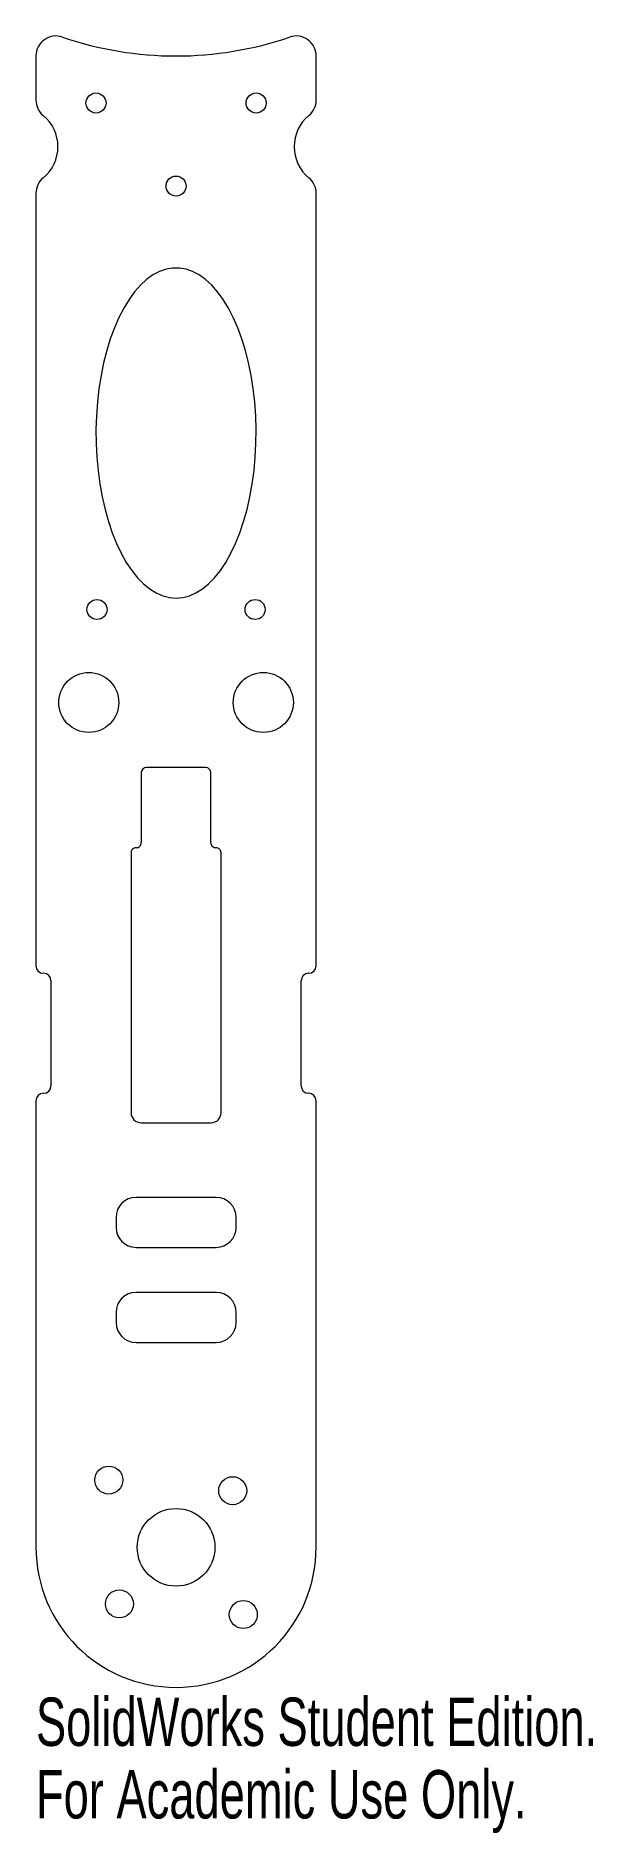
# Model space of a CAD drawing. Header units: millimetres. Extents: x -14 to 42, y -29 to 151.
import ezdxf

# ---------------------------------------------------------------- set-up
doc = ezdxf.new("R2010")
doc.units = ezdxf.units.MM
doc.styles.add('SLDTEXTSTYLE0', font='TXT', dxfattribs={"width": 0.7})

msp = doc.modelspace()

# ---------------------------------------------------------------- linework, layer by layer
at = {"color": 7, "linetype": 'Continuous', "lineweight": 15}
for p, q in [((-14, 149.07), (-14, 144.66)), ((14, 144.66), (14, 149.07)), ((-14, 135.35), (-14, 58.12)), ((14, 58.12), (14, 135.35)), ((-3.47, 77.44), (-3.47, 70.44)), ((2.97, 77.94), (-2.97, 77.94)), ((3.47, 70.44), (3.47, 77.44)), ((-4.5, 69.44), (-4.5, 43.44)), ((4.5, 43.44), (4.5, 69.44)), ((-13.26, 57.38), (-13.24, 57.38)), ((-12.5, 56.64), (-12.5, 46.12)), ((12.5, 46.12), (12.5, 56.64)), ((13.24, 57.38), (13.26, 57.38)), ((-13.24, 45.38), (-13.26, 45.38)), ((13.26, 45.38), (13.24, 45.38)), ((-14, 44.64), (-14, 0)), ((14, 0), (14, 44.64)), ((-3.5, 42.44), (3.5, 42.44)), ((4, 34.98), (-4, 34.98)), ((-6, 32.98), (-6, 31.98)), ((6, 31.98), (6, 32.98)), ((-4, 29.98), (4, 29.98)), ((4, 25.48), (-4, 25.48)), ((-6, 23.48), (-6, 22.48)), ((6, 22.48), (6, 23.48)), ((-4, 20.48), (4, 20.48))]:
    msp.add_line(p, q, dxfattribs=at)
at = {"color": 7, "linetype": 'Continuous', "lineweight": 15, "flags": 128}
msp.add_lwpolyline([(0, 94.88), (0.67, 94.94), (1.33, 95.11), (1.99, 95.4), (2.63, 95.8), (3.25, 96.31), (3.85, 96.92), (4.43, 97.64), (4.97, 98.45), (5.48, 99.36), (5.95, 100.34), (6.37, 101.41), (6.75, 102.54), (7.09, 103.74), (7.37, 104.99), (7.61, 106.29), (7.79, 107.62), (7.91, 108.97), (7.98, 110.35), (8, 111.73), (7.96, 113.11), (7.86, 114.48), (7.71, 115.82), (7.5, 117.14), (7.24, 118.41), (6.93, 119.63), (6.57, 120.8), (6.16, 121.9), (5.72, 122.93), (5.23, 123.87), (4.7, 124.73), (4.14, 125.5), (3.56, 126.16), (2.94, 126.73), (2.31, 127.18), (1.66, 127.52), (1, 127.75), (0.34, 127.87), (-0.34, 127.87), (-1, 127.75), (-1.66, 127.52), (-2.31, 127.18), (-2.94, 126.73), (-3.56, 126.16), (-4.14, 125.5), (-4.7, 124.73), (-5.23, 123.87), (-5.72, 122.93), (-6.16, 121.9), (-6.57, 120.8), (-6.93, 119.63), (-7.24, 118.41), (-7.5, 117.14), (-7.71, 115.82), (-7.86, 114.48), (-7.96, 113.11), (-8, 111.73), (-7.98, 110.35), (-7.91, 108.97), (-7.79, 107.62), (-7.61, 106.29), (-7.37, 104.99), (-7.09, 103.74), (-6.75, 102.54), (-6.37, 101.41), (-5.95, 100.34), (-5.48, 99.36), (-4.97, 98.45), (-4.43, 97.64), (-3.85, 96.92), (-3.25, 96.31), (-2.63, 95.8), (-1.99, 95.4), (-1.33, 95.11), (-0.67, 94.94), (0, 94.88)], dxfattribs=at)
at = {"color": 7, "linetype": 'Continuous', "lineweight": 15}
for centre, radius in [((-8, 144.37), 1), ((8, 144.37), 1), ((0, 136.07), 1), ((-7.9, 93.74), 1), ((7.9, 93.74), 1), ((-8.72, 84.45), 3), ((8.72, 84.45), 3), ((-6.72, 6.72), 1.4), ((5.66, 5.66), 1.4), ((0, 0), 3.88), ((-5.66, -5.66), 1.4), ((6.72, -6.72), 1.4)]:
    msp.add_circle(centre, radius, dxfattribs=at)
for centre, radius, start, end in [((-12, 149.07), 2, 71.0754, 180), ((0, 184.07), 35, 251.0754, 288.9246), ((12, 149.07), 2, 0, 108.9246), ((-12, 144.66), 2, 180, 230.4655), ((12, 144.66), 2, 309.5345, 0), ((-15.84, 140), 4.04, 309.5345, 50.4655), ((15.84, 140), 4.04, 129.5345, 230.4655), ((-12, 135.35), 2, 129.5345, 180), ((12, 135.35), 2, 0, 50.4655), ((-2.97, 77.44), 0.5, 89.8711, 179.7422), ((2.97, 77.44), 0.5, 0.2578, 90.1289), ((-3.97, 70.43), 0.5, 267.9872, 1.9), ((3.97, 70.43), 0.5, 178.1, 272.0128), ((-4, 69.43), 0.5, 87.9872, 178.1084), ((4, 69.43), 0.5, 1.8916, 92.0128), ((-13.26, 58.12), 0.74, 180, 270), ((13.26, 58.12), 0.74, 270, 0), ((-13.24, 56.64), 0.74, 0, 90), ((13.24, 56.64), 0.74, 90, 180), ((-13.26, 44.64), 0.74, 90, 180), ((-13.24, 46.12), 0.74, 270, 0), ((13.24, 46.12), 0.74, 180, 270), ((13.26, 44.64), 0.74, 0, 90), ((-3.5, 43.44), 1, 180, 270), ((3.5, 43.44), 1, 270, 0), ((-4, 32.98), 2, 90, 180), ((4, 32.98), 2, 0, 90), ((-4, 31.98), 2, 180, 270), ((4, 31.98), 2, 270, 0), ((-4, 23.48), 2, 90, 180), ((4, 23.48), 2, 0, 90), ((-4, 22.48), 2, 180, 270), ((4, 22.48), 2, 270, 0), ((0, 0), 14, 180, 0)]:
    msp.add_arc(centre, radius, start, end, dxfattribs=at)

# ---------------------------------------------------------------- texts
at = {"color": 7, "linetype": 'Continuous', "char_height": 4.8336, "attachment_point": 1, "style": 'SLDTEXTSTYLE0'}
for s, insert in [('SolidWorks Student Edition.', (-14, -15.02)), ('For Academic Use Only.', (-14, -22.27))]:
    msp.add_mtext(s, dxfattribs=dict(at, insert=insert))

doc.saveas('drawing.dxf')
